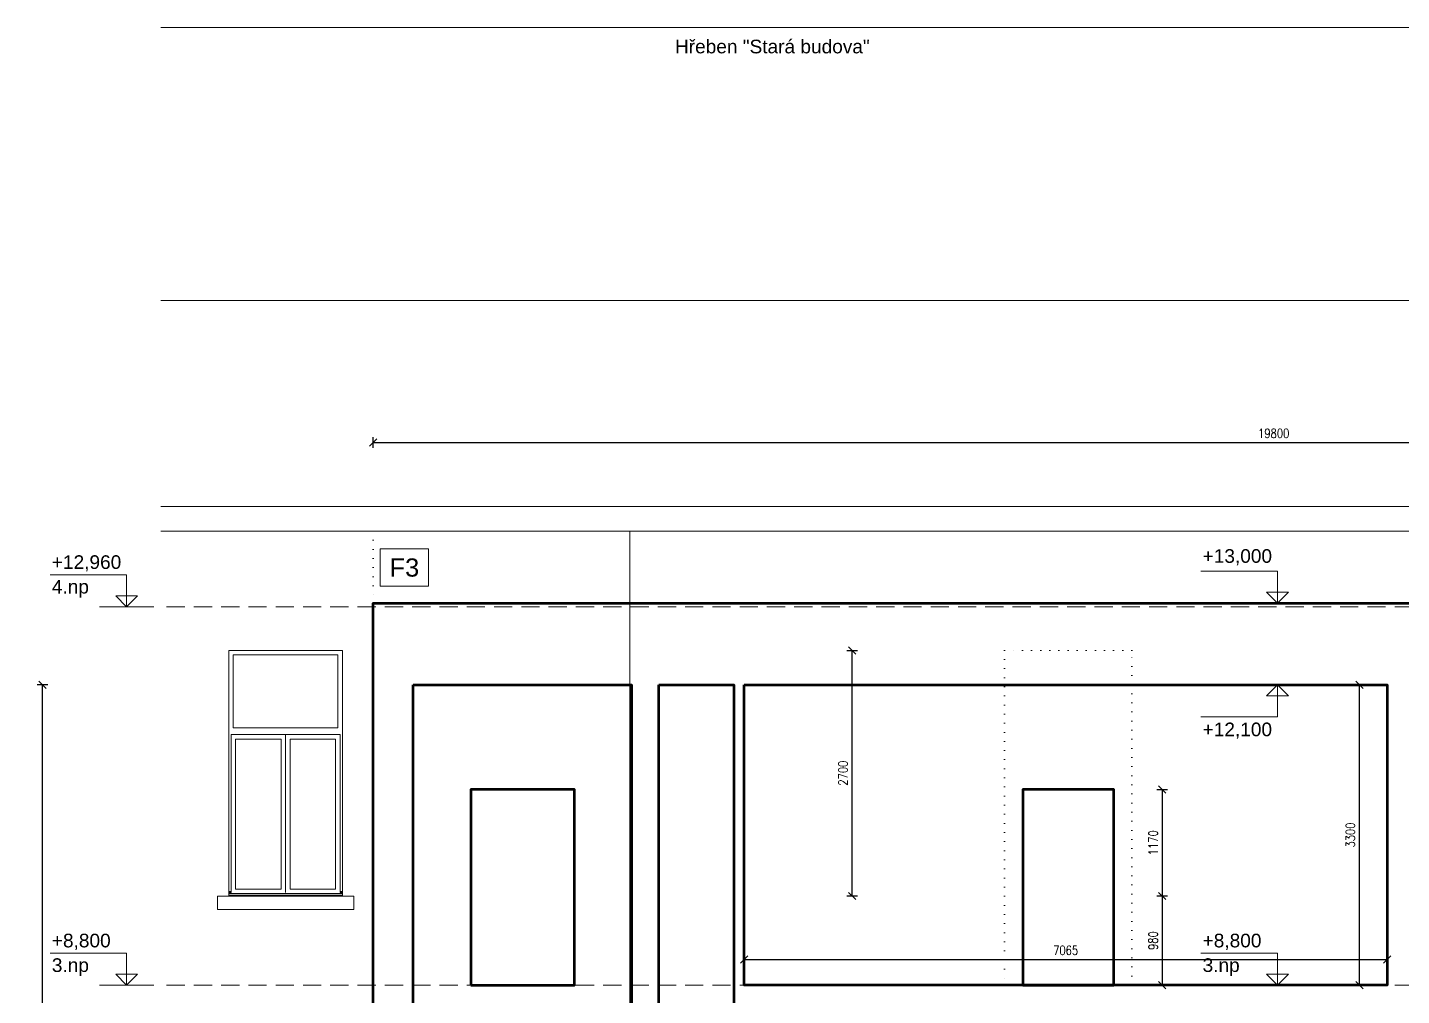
# Model space of a CAD drawing. Header units: millimetres. Extents: x 89194 to 559352, y -753138 to -204019.
# Drawn here: x 530076 to 545180, y -689757 to -679116 of the extents above; entities that cross this region are included whole.
import ezdxf

# ---------------------------------------------------------------- set-up
doc = ezdxf.new("R2010")
doc.units = ezdxf.units.MM
doc.header["$LTSCALE"] = 400
doc.header["$PDMODE"] = 3
doc.linetypes.add('DASHED', pattern=[0.75, 0.5, -0.25])
doc.linetypes.add('DOT', pattern=[0.25, 0, -0.25])
for name, color, linetype, lineweight in [('RG_koty', 7, 'Continuous', 9), ('RG_Koty_vyskove', 7, 'Continuous', 5), ('RG_pohled', 200, 'Continuous', 9), ('RG_skladby konstrukcí', 5, 'Continuous', 9), ('RG_tečkovaně', 210, 'DOT', 15), ('RG_zdivo nové', 1, 'Continuous', 50), ('RG_čárkovaně', 40, 'DASHED', 9)]:
    doc.layers.add(name, color=color, linetype=linetype, lineweight=lineweight)
doc.styles.add('ARIAL', font='Arial.ttf')
doc.styles.add('Arial 200', font='Arial.ttf', dxfattribs={"height": 200})
doc.styles.add('Koty', font='romans.shx', dxfattribs={"width": 0.8})
doc.dimstyles.new('RG_50_vnitřní', dxfattribs={"dimscale": 50, "dimtxt": 2, "dimasz": 1.6, "dimexe": 1.15, "dimexo": 0, "dimgap": 1, "dimtad": 1, "dimdec": 0, "dimrnd": 5, "dimzin": 0, "dimdsep": 46, "dimtxsty": 'Koty', "dimblk1": 'OBLIQUE', "dimblk2": 'OBLIQUE', "dimsah": 1, "dimcen": 0.09, "dimclrd": 256, "dimclre": 256, "dimclrt": 2, "dimazin": 0, "dimtfac": 1, "dimtdec": 0, "dimtmove": 2, "dimatfit": 3, "dimfxl": 1.15, "dimfxlon": 1, "dimtolj": 1, "dimtzin": 0, "dimarcsym": 0})

# ---------------------------------------------------------------- blocks, each defined once
blk = doc.blocks.new('_Oblique')
at = {"color": 0, "linetype": 'ByBlock', "lineweight": -2}
blk.add_line((-0.5, -0.5), (0.5, 0.5), dxfattribs=at)
blk = doc.blocks.new('*D650')
at = {"layer": 'Defpoints', "color": 0, "transparency": 16777216}
for p in [(538825, -685963), (539141, -685963), (538825, -688663)]:
    blk.add_point(p, dxfattribs=at)
at = {"layer": 'RG_koty', "lineweight": -2, "transparency": 16777216}
for p, q in [((539084, -685963), (539199, -685963)), ((539141, -688663), (539141, -685963)), ((539084, -688663), (539199, -688663))]:
    blk.add_line(p, q, dxfattribs=at)
at = {"layer": 'RG_koty', "lineweight": -2, "transparency": 16777216, "xscale": 80, "yscale": 80, "zscale": 80}
for p, rotation in [((539141, -685963), 90), ((539141, -688663), 270)]:
    blk.add_blockref('_Oblique', p, dxfattribs=dict(at, rotation=rotation))
at = {"layer": 'RG_koty', "color": 2, "transparency": 16777216, "insert": (539041, -687313), "char_height": 100, "attachment_point": 5, "rotation": 90, "style": 'Koty'}
blk.add_mtext('\\A1;2700', dxfattribs=at)
blk = doc.blocks.new('*D658')
at = {"layer": 'Defpoints', "color": 0, "transparency": 16777216}
for p in [(542017, -687493), (542017, -688663), (542550, -688663)]:
    blk.add_point(p, dxfattribs=at)
at = {"layer": 'RG_koty', "lineweight": -2, "transparency": 16777216}
for p, q in [((542492, -687493), (542607, -687493)), ((542550, -687493), (542550, -688663)), ((542492, -688663), (542607, -688663))]:
    blk.add_line(p, q, dxfattribs=at)
at = {"layer": 'RG_koty', "lineweight": -2, "transparency": 16777216, "xscale": 80, "yscale": 80, "zscale": 80}
for p, rotation in [((542550, -687493), 90), ((542550, -688663), 270)]:
    blk.add_blockref('_Oblique', p, dxfattribs=dict(at, rotation=rotation))
at = {"layer": 'RG_koty', "color": 2, "transparency": 16777216, "insert": (542450, -688078), "char_height": 100, "attachment_point": 5, "rotation": 90, "style": 'Koty'}
blk.add_mtext('\\A1;1170', dxfattribs=at)
blk = doc.blocks.new('*D661')
at = {"layer": 'Defpoints', "color": 0, "transparency": 16777216}
for p in [(542340, -688663), (542340, -689643), (542550, -689643)]:
    blk.add_point(p, dxfattribs=at)
at = {"layer": 'RG_koty', "lineweight": -2, "transparency": 16777216}
for p, q in [((542492, -688663), (542607, -688663)), ((542550, -688663), (542550, -689643)), ((542492, -689643), (542607, -689643))]:
    blk.add_line(p, q, dxfattribs=at)
at = {"layer": 'RG_koty', "lineweight": -2, "transparency": 16777216, "xscale": 80, "yscale": 80, "zscale": 80}
for p, rotation in [((542550, -688663), 90), ((542550, -689643), 270)]:
    blk.add_blockref('_Oblique', p, dxfattribs=dict(at, rotation=rotation))
at = {"layer": 'RG_koty', "color": 2, "transparency": 16777216, "insert": (542450, -689153), "char_height": 100, "attachment_point": 5, "rotation": 90, "style": 'Koty'}
blk.add_mtext('\\A1;980', dxfattribs=at)
blk = doc.blocks.new('*D663')
at = {"layer": 'Defpoints', "color": 0, "transparency": 16777216}
for p in [(553675, -683678), (533876, -685483), (553675, -685443)]:
    blk.add_point(p, dxfattribs=at)
at = {"layer": 'RG_koty', "lineweight": -2, "transparency": 16777216}
for p, q in [((533876, -683736), (533876, -683621)), ((533876, -683678), (553675, -683678)), ((553675, -683736), (553675, -683621))]:
    blk.add_line(p, q, dxfattribs=at)
at = {"layer": 'RG_koty', "lineweight": -2, "transparency": 16777216, "xscale": 80, "yscale": 80, "zscale": 80, "rotation": 180}
blk.add_blockref('_Oblique', (533876, -683678), dxfattribs=at)
at = {"layer": 'RG_koty', "lineweight": -2, "transparency": 16777216, "xscale": 80, "yscale": 80, "zscale": 80}
blk.add_blockref('_Oblique', (553675, -683678), dxfattribs=at)
at = {"layer": 'RG_koty', "color": 2, "transparency": 16777216, "insert": (543775, -683578), "char_height": 100, "attachment_point": 5, "style": 'Koty'}
blk.add_mtext('\\A1;19800', dxfattribs=at)
blk = doc.blocks.new('*D664')
at = {"layer": 'Defpoints', "color": 0, "transparency": 16777216}
for p in [(530242, -686343), (534316, -686343), (533876, -700393)]:
    blk.add_point(p, dxfattribs=at)
at = {"layer": 'RG_koty', "lineweight": -2, "transparency": 16777216}
for p, q in [((530299, -686343), (530184, -686343)), ((530242, -700393), (530242, -686343)), ((530299, -700393), (530184, -700393))]:
    blk.add_line(p, q, dxfattribs=at)
at = {"layer": 'RG_koty', "lineweight": -2, "transparency": 16777216, "xscale": 80, "yscale": 80, "zscale": 80}
for p, rotation in [((530242, -686343), 90), ((530242, -700393), 270)]:
    blk.add_blockref('_Oblique', p, dxfattribs=dict(at, rotation=rotation))
at = {"layer": 'RG_koty', "color": 2, "transparency": 16777216, "insert": (530142, -693368), "char_height": 100, "attachment_point": 5, "rotation": 90, "style": 'Koty'}
blk.add_mtext('\\A1;14050', dxfattribs=at)
blk = doc.blocks.new('*D665')
at = {"layer": 'Defpoints', "color": 0, "transparency": 16777216}
for p in [(545021, -689360), (537954, -689643), (545021, -689643)]:
    blk.add_point(p, dxfattribs=at)
at = {"layer": 'RG_koty', "lineweight": -2, "transparency": 16777216}
for p, q in [((537954, -689418), (537954, -689303)), ((545021, -689418), (545021, -689303)), ((537954, -689360), (545021, -689360))]:
    blk.add_line(p, q, dxfattribs=at)
at = {"layer": 'RG_koty', "lineweight": -2, "transparency": 16777216, "xscale": 80, "yscale": 80, "zscale": 80, "rotation": 180}
blk.add_blockref('_Oblique', (537954, -689360), dxfattribs=at)
at = {"layer": 'RG_koty', "lineweight": -2, "transparency": 16777216, "xscale": 80, "yscale": 80, "zscale": 80}
blk.add_blockref('_Oblique', (545021, -689360), dxfattribs=at)
at = {"layer": 'RG_koty', "color": 2, "transparency": 16777216, "insert": (541488, -689260), "char_height": 100, "attachment_point": 5, "style": 'Koty'}
blk.add_mtext('\\A1;7065', dxfattribs=at)
blk = doc.blocks.new('*D667')
at = {"layer": 'Defpoints', "color": 0, "transparency": 16777216}
for p in [(544717, -686343), (545021, -686343), (545021, -689643)]:
    blk.add_point(p, dxfattribs=at)
at = {"layer": 'RG_koty', "lineweight": -2, "transparency": 16777216}
for p, q in [((544774, -686343), (544659, -686343)), ((544717, -689643), (544717, -686343)), ((544774, -689643), (544659, -689643))]:
    blk.add_line(p, q, dxfattribs=at)
at = {"layer": 'RG_koty', "lineweight": -2, "transparency": 16777216, "xscale": 80, "yscale": 80, "zscale": 80}
for p, rotation in [((544717, -686343), 90), ((544717, -689643), 270)]:
    blk.add_blockref('_Oblique', p, dxfattribs=dict(at, rotation=rotation))
at = {"layer": 'RG_koty', "color": 2, "transparency": 16777216, "insert": (544617, -687993), "char_height": 100, "attachment_point": 5, "rotation": 90, "style": 'Koty'}
blk.add_mtext('\\A1;3300', dxfattribs=at)

msp = doc.modelspace()

# ---------------------------------------------------------------- linework, layer by layer
at = {"layer": 'RG_Koty_vyskove', "transparency": 33554687, "extrusion": (0, 0, -1)}
for p, q in [((542973.7, -685093.2), (543815.8, -685093.2)), ((530323.9, -685133.2), (531166, -685133.2)), ((542973.7, -686693.2), (543815.8, -686693.2)), ((530323.9, -689293.2), (531166, -689293.2)), ((542973.7, -689293.2), (543815.8, -689293.2))]:
    msp.add_line(p, q, dxfattribs=at)
at = {"layer": 'RG_Koty_vyskove', "transparency": 33554687}
for p, q in [((543815.8, -685093.2), (543815.8, -685443.2)), ((531166, -685133.2), (531166, -685483.2)), ((531166, -685483.2), (531046.2, -685363.1, 0)), ((531046.2, -685363.1, 0), (531166.2, -685363.1, 0)), ((531286.2, -685363.1, 0), (531166, -685483.2)), ((531166.2, -685363.1, 0), (531286.2, -685363.1, 0)), ((543815.8, -685443.2), (543696, -685323.1, 0)), ((543696, -685323.1, 0), (543816, -685323.1, 0)), ((543936, -685323.1, 0), (543815.8, -685443.2)), ((543816, -685323.1, 0), (543936, -685323.1, 0)), ((543815.8, -686343.2), (543696, -686463.3, 0)), ((543696, -686463.3, 0), (543816, -686463.3, 0)), ((543815.8, -686693.2), (543815.8, -686343.2)), ((543936, -686463.3, 0), (543815.8, -686343.2)), ((543816, -686463.3, 0), (543936, -686463.3, 0)), ((531166, -689293.2), (531166, -689643.2)), ((543815.8, -689293.2), (543815.8, -689643.2)), ((531166, -689643.2), (531046.2, -689523.1, 0)), ((531046.2, -689523.1, 0), (531166.2, -689523.1, 0)), ((531286.2, -689523.1, 0), (531166, -689643.2)), ((531166.2, -689523.1, 0), (531286.2, -689523.1, 0)), ((543815.8, -689643.2), (543696, -689523.1, 0)), ((543696, -689523.1, 0), (543816, -689523.1, 0)), ((543936, -689523.1, 0), (543815.8, -689643.2)), ((543816, -689523.1, 0), (543936, -689523.1, 0))]:
    msp.add_line(p, q, dxfattribs=at)
for points in [[(531466, -685483.2), (530866, -685483.2)], [(544115.8, -685443.2), (543515.8, -685443.2)], [(544115.8, -686343.2), (543515.8, -686343.2)], [(531466, -689643.2), (530866, -689643.2)], [(544115.8, -689643.2), (543515.8, -689643.2)]]:
    msp.add_lwpolyline(points, dxfattribs=at)
at = {"layer": 'RG_pohled', "linetype": 'Continuous', "lineweight": 20}
for p, q in [((531543, -684383.2), (538490, -684383.2)), ((538490, -684383.2), (558425.4, -684383.2)), ((531543, -684653.2), (538490, -684653.2)), ((536698.3, -684653.2), (536698.3, -700373.2)), ((538490, -684653.2), (558425.4, -684653.2)), ((532288.4, -686313.2), (532288.4, -685963.2)), ((532288.4, -685963.2), (533538.4, -685963.2)), ((532338.3, -686013.2), (532338.3, -686813.2)), ((533488.3, -686013.2), (532338.3, -686013.2)), ((533488.3, -686813.2), (533488.3, -686013.2)), ((533538.3, -685963.2), (533538.3, -686013.2)), ((533538.3, -686013.2), (533538.3, -686313.2)), ((533538.4, -685963.2), (533538.4, -686313.2)), ((532288.4, -686313.2), (532288.3, -686313.2)), ((532288.3, -686313.2), (532288.3, -688633.2)), ((533538.4, -686313.2), (533538.3, -686313.2)), ((533538.3, -686313.2), (533538.3, -688633.2)), ((532313.3, -686938.2), (532313.3, -686888.2)), ((532313.3, -686888.2), (532913.3, -686888.2)), ((532338.3, -686813.2), (533488.3, -686813.2)), ((532913.3, -686888.2), (532913.3, -686938.2)), ((532913.3, -686888.2), (533513.3, -686888.2)), ((533513.3, -686888.2), (533513.3, -686938.2)), ((532313.3, -688588.2), (532313.3, -686938.2)), ((532363.3, -686938.2), (532363.3, -688588.2)), ((532863.3, -686938.2), (532363.3, -686938.2)), ((532863.3, -688588.2), (532863.3, -686938.2)), ((532913.3, -686938.2), (532913.3, -688588.2)), ((532963.3, -686938.2), (532963.3, -688588.2)), ((533463.3, -686938.2), (532963.3, -686938.2)), ((533463.3, -688588.2), (533463.3, -686938.2)), ((533513.3, -686938.2), (533513.3, -688588.2)), ((532313.3, -688625.2), (532313.3, -688588.2)), ((532363.3, -688588.2), (532863.3, -688588.2)), ((532913.3, -688588.2), (532913.3, -688625.2)), ((532963.3, -688588.2), (533463.3, -688588.2)), ((533513.3, -688588.2), (533513.3, -688625.2)), ((532313.3, -688613.2), (532288.3, -688613.2)), ((532313.3, -688623.2), (532288.3, -688623.2)), ((532288.3, -688633.2), (532288.3, -688635.7)), ((532288.3, -688635.7), (532288.3, -688655.7)), ((533538.3, -688635.7), (532288.3, -688635.7)), ((533538.3, -688655.7), (532288.3, -688655.7)), ((532288.3, -688655.7), (532288.3, -688663.2)), ((533538.3, -688663.2), (532288.3, -688663.2)), ((533538.3, -688613.2), (533513.3, -688613.2)), ((533538.3, -688623.2), (533513.3, -688623.2)), ((533538.3, -688633.2), (533538.3, -688635.7)), ((533538.3, -688635.7), (533538.3, -688655.7)), ((533538.3, -688655.7), (533538.3, -688663.2))]:
    msp.add_line(p, q, dxfattribs=at)
for points in [[(549532.7, -684383.2), (549532.7, -679115.9), (531543, -679115.9)], [(549532.7, -682118.9), (531543, -682118.9)]]:
    msp.add_lwpolyline(points, dxfattribs=at)
msp.add_lwpolyline([(532163.3, -688663.2), (533663.3, -688663.2), (533663.3, -688813.2), (532163.3, -688813.2)], close=True, dxfattribs=at)
at = {"layer": 'RG_skladby konstrukcí'}
msp.add_lwpolyline([(533954.2, -685258.7), (534484.2, -685258.7), (534484.2, -684848.7), (533954.2, -684848.7)], close=True, dxfattribs=at)
at = {"layer": 'RG_tečkovaně'}
for points in [[(553674.5, -699143.2), (555455.1, -699143.2), (555455.1, -684653.2), (533875.7, -684653.2), (533875.7, -685443.2), (553674.5, -685443.2), (553674.5, -699143.2)], [(540816.7, -689643.2), (541016.7, -689643.2), (541016.7, -687493.2), (542016.7, -687493.2), (542016.7, -689643.2), (542216.7, -689643.2), (542215.2, -685963.2), (540815.2, -685963.2), (540816.7, -689643.2)]]:
    msp.add_lwpolyline(points, dxfattribs=at)
at = {"layer": 'RG_zdivo nové'}
msp.add_lwpolyline([(533875.7, -700393.2), (533875.7, -685443.2), (553674.5, -685443.2), (553674.5, -700373.2)], dxfattribs=at)
for points in [[(534315.7, -686343.2), (536715.7, -686343.2), (536715.7, -702803.2), (534315.7, -702803.2)], [(537015.7, -686343.2), (537839.4, -686343.2), (537839.4, -700373.2), (537015.7, -700373.2)], [(537954.4, -686343.2), (545020.9, -686343.2), (545020.9, -689643.2), (537954.4, -689643.2)], [(534948.3, -689643.2), (536088.3, -689643.2), (536088.3, -687493.2), (534948.3, -687493.2)], [(541016.7, -689643.2), (542016.7, -689643.2), (542016.7, -687493.2), (541016.7, -687493.2)]]:
    msp.add_lwpolyline(points, close=True, dxfattribs=at)
at = {"layer": 'RG_čárkovaně'}
for points in [[(531604.8, -685483.2), (549532.7, -685483.2)], [(531604.8, -689643.2), (546148.3, -689643.2)]]:
    msp.add_lwpolyline(points, dxfattribs=at)

# ---------------------------------------------------------------- texts
at = {"layer": 'RG_Koty_vyskove', "transparency": 33554687, "style": 'ARIAL'}
for s, p in [('Hřeben "Stará budova"', (537193.5, -679400.2)), ('+12,960', (530343.7, -685067.7)), ('+13,000', (542993.5, -685000.6)), ('4.np', (530343.7, -685338.1)), ('+12,100', (542993.5, -686906.8)), ('+8,800', (530343.7, -689227.7)), ('+8,800', (542993.5, -689227.7)), ('3.np', (530343.7, -689498.1)), ('3.np', (542993.5, -689498.1))]:
    msp.add_text(s, height=150, dxfattribs=at).set_placement(p)
at = {"layer": 'RG_skladby konstrukcí', "insert": (534219.2, -685053.7), "char_height": 200, "width": 530, "attachment_point": 5, "style": 'Arial 200'}
msp.add_mtext('F3', dxfattribs=at)

# ---------------------------------------------------------------- dimensions: what is measured, and where the dimension line sits
at = {"layer": 'RG_koty', "color": 1}
for base, p1, p2, picture, middle in [((553674.5, -683678.5), (533875.7, -685483.2), (553674.5, -685443.2), '*D663', (543775.1, -683578.5)), ((545020.9301, -689360.3753), (537954.4456, -689643.2056), (545020.9301, -689643.2056), '*D665', (541487.6878, -689260.3753))]:
    dim = msp.add_linear_dim(base=base, p1=p1, p2=p2, dimstyle='RG_50_vnitřní', dxfattribs=at)
    dim.commit()
    dim.dimension.update_dxf_attribs({"geometry": picture, "text_midpoint": middle})
for base, p1, p2, picture, middle in [((539141.2, -685963.2), (538825, -688663.2), (538825.1, -685963.2), '*D650', (539041.2, -687313.2)), ((530241.5, -686343.2), (533875.7, -700393.2), (534315.7, -686343.2), '*D664', (530141.5, -693368.2)), ((544716.5, -686343.2), (545020.9, -689643.2), (545020.9, -686343.2), '*D667', (544616.5, -687993.2)), ((542549.6, -688663.2), (542016.7, -687493.2), (542016.7, -688663.2), '*D658', (542449.6, -688078.2)), ((542549.6, -689643.2), (542340.2, -688663.2), (542340.2, -689643.2), '*D661', (542449.6, -689153.2))]:
    dim = msp.add_linear_dim(base=base, p1=p1, p2=p2, angle=90, dimstyle='RG_50_vnitřní', dxfattribs=at)
    dim.commit()
    dim.dimension.update_dxf_attribs({"geometry": picture, "text_midpoint": middle})

doc.saveas('drawing.dxf')
